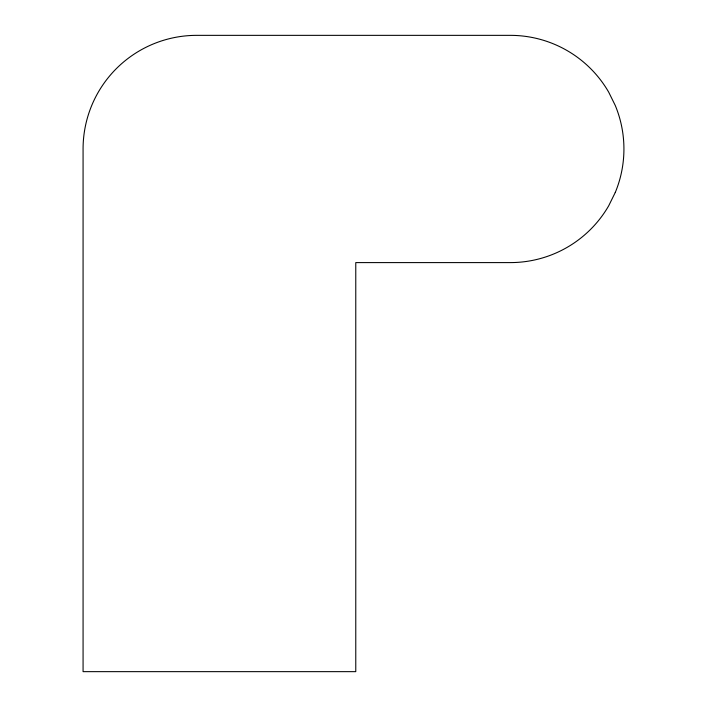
<?xml version="1.0" encoding="UTF-8"?>
<svg xmlns="http://www.w3.org/2000/svg" width="707" height="707" viewBox="0 0 707 707"><rect width="100%" height="100%" fill="white"/><g stroke="black" fill="none" stroke-linecap="round" stroke-linejoin="round"><path stroke-width="1.06" d="M615.276 192.454L608.7 205.79A113.624 113.624 0 0 1 510.304 262.597L355.771 262.597L355.771 671.65L83.073 671.65L83.073 148.974A113.624 113.624 0 0 1 196.696 35.35L510.304 35.35A113.624 113.624 0 0 1 608.7 92.166L615.276 105.493A113.624 113.624 0 0 1 615.276 192.454"/></g></svg>
